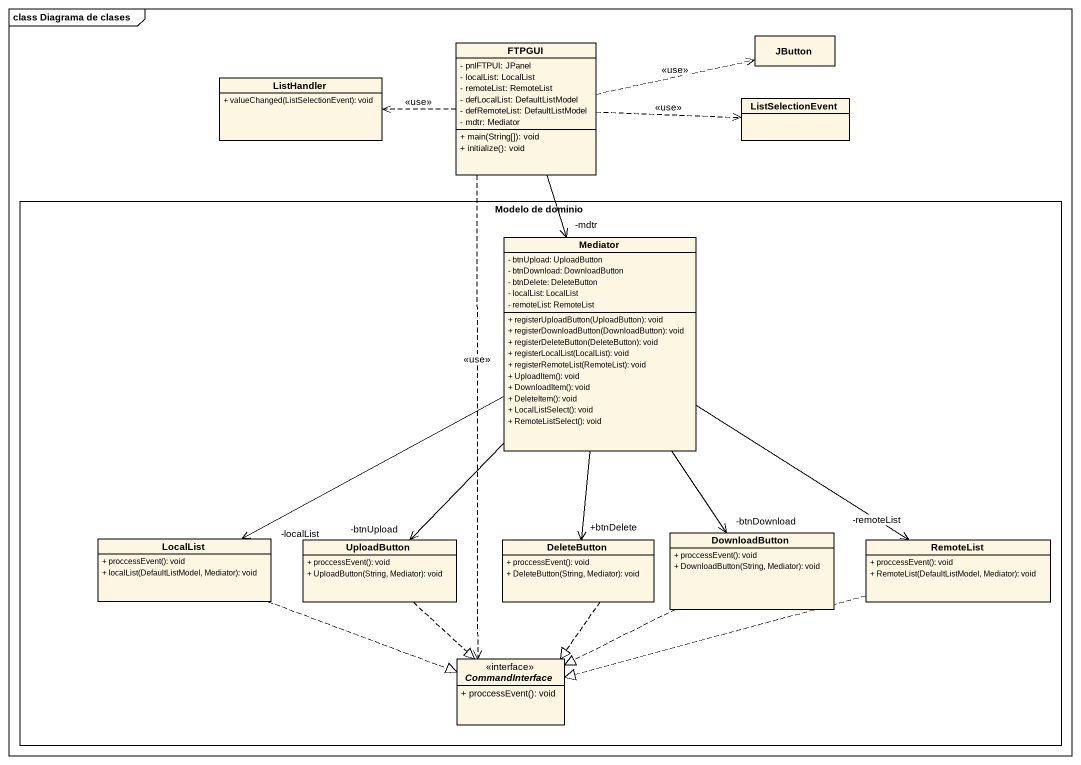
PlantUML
@startuml
mainframe class Diagrama de clases
hide circle
hide empty members
skinparam classAttributeIconSize 0
class FTPGUI {
  - pnlFTPUI: JPanel
  - localList: LocalList
  - remoteList: RemoteList
  - defLocalList: DefaultListModel
  - defRemoteList: DefaultListModel
  - mdtr: Mediator
  + main(String[]): void
  + initialize(): void
}
class JButton
class ListHandler {
  + valueChanged(ListSelectionEvent): void
}
class ListSelectionEvent
rectangle "Modelo de dominio" as Modelo_de_dominio {
  class Mediator {
    - btnUpload: UploadButton
    - btnDownload: DownloadButton
    - btnDelete: DeleteButton
    - localList: LocalList
    - remoteList: RemoteList
    + registerUploadButton(UploadButton): void
    + registerDownloadButton(DownloadButton): void
    + registerDeleteButton(DeleteButton): void
    + registerLocalList(LocalList): void
    + registerRemoteList(RemoteList): void
    + UploadItem(): void
    + DownloadItem(): void
    + DeleteItem(): void
    + LocalListSelect(): void
    + RemoteListSelect(): void
  }
  class LocalList {
    + proccessEvent(): void
    + localList(DefaultListModel, Mediator): void
  }
  class UploadButton {
    + proccessEvent(): void
    + UploadButton(String, Mediator): void
  }
  class DeleteButton {
    + proccessEvent(): void
    + DeleteButton(String, Mediator): void
  }
  class DownloadButton {
    + proccessEvent(): void
    + DownloadButton(String, Mediator): void
  }
  class RemoteList {
    + proccessEvent(): void
    + RemoteList(DefaultListModel, Mediator): void
  }
  interface CommandInterface {
    + proccessEvent(): void
  }
}
FTPGUI .right.> JButton : <<use>>
FTPGUI .left.> ListHandler : <<use>>
FTPGUI .right.> ListSelectionEvent : <<use>>
FTPGUI --> "-mdtr" Mediator
FTPGUI ..> CommandInterface : <<use>>
Mediator -left-> "-localList" LocalList
Mediator --> "-btnUpload" UploadButton
Mediator --> "+btnDelete" DeleteButton
Mediator --> "-btnDownload" DownloadButton
Mediator --> "-remoteList" RemoteList
LocalList .right.|> CommandInterface
UploadButton ..|> CommandInterface
DeleteButton ..|> CommandInterface
DownloadButton .left.|> CommandInterface
RemoteList .left.|> CommandInterface
@enduml
